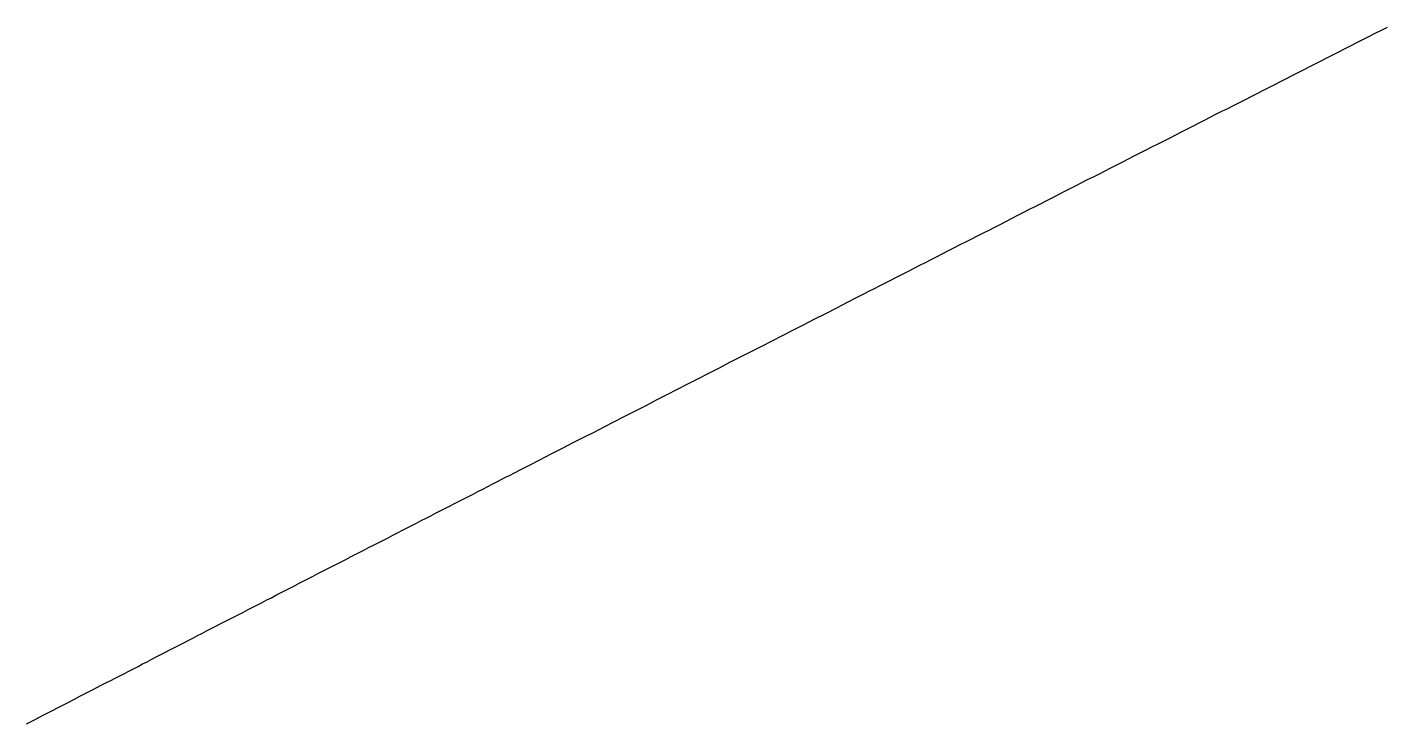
# Model space of a CAD drawing. Header units: millimetres. Extents: x 0 to 2438, y 0 to 1219.
# Drawn here: x 926.0671 to 926.1572, y 180.9928 to 181.0391 of the extents above; entities that cross this region are included whole.
import ezdxf

# ---------------------------------------------------------------- set-up
doc = ezdxf.new("R2010")
doc.units = ezdxf.units.MM
doc.layers.add('TEST_CUT_FIRST', color=1, linetype='Continuous')

msp = doc.modelspace()

# ---------------------------------------------------------------- linework, layer by layer
at = {"layer": 'TEST_CUT_FIRST'}
msp.add_lwpolyline([(926.067004, 180.992844), (926.067534, 180.993114), (926.068084, 180.993394), (926.068644, 180.993684), (926.069214, 180.993974), (926.069734, 180.994244), (926.070194, 180.994484), (926.070564, 180.994674), (926.070874, 180.994834), (926.071134, 180.994974), (926.071404, 180.995104), (926.071684, 180.995254), (926.071984, 180.995404), (926.072294, 180.995564), (926.072614, 180.995734), (926.072914, 180.995884), (926.073214, 180.996044), (926.073524, 180.996194), (926.073814, 180.996354), (926.074124, 180.996504), (926.074424, 180.996664), (926.074724, 180.996824), (926.075034, 180.996974), (926.075334, 180.997134), (926.075634, 180.997294), (926.075944, 180.997444), (926.076244, 180.997604), (926.076544, 180.997764), (926.076854, 180.997914), (926.077154, 180.998074), (926.077464, 180.998224), (926.077764, 180.998384), (926.078074, 180.998544), (926.078374, 180.998704), (926.078674, 180.998854), (926.078984, 180.999014), (926.079284, 180.999174), (926.079594, 180.999324), (926.079894, 180.999484), (926.080204, 180.999644), (926.080514, 180.999804), (926.080824, 180.999954), (926.081134, 181.000114), (926.081434, 181.000274), (926.081744, 181.000434), (926.082054, 181.000594), (926.082364, 181.000754), (926.082674, 181.000914), (926.082984, 181.001074), (926.083294, 181.001224), (926.083594, 181.001384), (926.083904, 181.001544), (926.084214, 181.001704), (926.084524, 181.001864), (926.084834, 181.002024), (926.085144, 181.002184), (926.085454, 181.002344), (926.085764, 181.002504), (926.086074, 181.002664), (926.086384, 181.002824), (926.086694, 181.002984), (926.087004, 181.003134), (926.087314, 181.003294), (926.087624, 181.003454), (926.087934, 181.003614), (926.088244, 181.003774), (926.088554, 181.003934), (926.088864, 181.004094), (926.089174, 181.004254), (926.089484, 181.004414), (926.089794, 181.004574), (926.090114, 181.004734), (926.090424, 181.004894), (926.090734, 181.005054), (926.091054, 181.005214), (926.091364, 181.005384), (926.091674, 181.005544), (926.091994, 181.005704), (926.092304, 181.005864), (926.092624, 181.006024), (926.092934, 181.006184), (926.093244, 181.006344), (926.093564, 181.006504), (926.093874, 181.006664), (926.094194, 181.006834), (926.094504, 181.006994), (926.094814, 181.007154), (926.095134, 181.007314), (926.095454, 181.007474), (926.095764, 181.007634), (926.096074, 181.007804), (926.096384, 181.007954), (926.096704, 181.008114), (926.097014, 181.008284), (926.097334, 181.008444), (926.097674, 181.008614), (926.098004, 181.008784), (926.098314, 181.008944), (926.098604, 181.009094), (926.098854, 181.009224), (926.099114, 181.009354), (926.099434, 181.009524), (926.099864, 181.009744), (926.100434, 181.010034), (926.101124, 181.010394), (926.101874, 181.010774), (926.102634, 181.011164), (926.103354, 181.011534), (926.104054, 181.011884), (926.104734, 181.012234), (926.105404, 181.012584), (926.106094, 181.012934), (926.106784, 181.013294), (926.107484, 181.013644), (926.108184, 181.014004), (926.108884, 181.014364), (926.109584, 181.014724), (926.110284, 181.015074), (926.110974, 181.015434), (926.111674, 181.015794), (926.112364, 181.016144), (926.113064, 181.016504), (926.113764, 181.016864), (926.114474, 181.017224), (926.115174, 181.017584), (926.115874, 181.017944), (926.116564, 181.018294), (926.117254, 181.018644), (926.117934, 181.018994), (926.118644, 181.019354), (926.119364, 181.019724), (926.120124, 181.020114), (926.120874, 181.020494), (926.121564, 181.020854), (926.122174, 181.021164), (926.122654, 181.021404), (926.123034, 181.021604), (926.123374, 181.021774), (926.123704, 181.021944), (926.124054, 181.022124), (926.124444, 181.022314), (926.124834, 181.022524), (926.125234, 181.022724), (926.125624, 181.022924), (926.126004, 181.023114), (926.126384, 181.023314), (926.126764, 181.023504), (926.127144, 181.023704), (926.127534, 181.023894), (926.127914, 181.024094), (926.128294, 181.024284), (926.128684, 181.024484), (926.129064, 181.024684), (926.129444, 181.024874), (926.129834, 181.025074), (926.130214, 181.025264), (926.130604, 181.025464), (926.130984, 181.025654), (926.131364, 181.025854), (926.131754, 181.026054), (926.132134, 181.026244), (926.132524, 181.026444), (926.132904, 181.026634), (926.133284, 181.026834), (926.133674, 181.027034), (926.134054, 181.027224), (926.134444, 181.027424), (926.134824, 181.027614), (926.135214, 181.027814), (926.135604, 181.028014), (926.135984, 181.028214), (926.136374, 181.028404), (926.136764, 181.028604), (926.137144, 181.028804), (926.137534, 181.029004), (926.137924, 181.029194), (926.138314, 181.029394), (926.138694, 181.029594), (926.139084, 181.029784), (926.139474, 181.029984), (926.139864, 181.030184), (926.140244, 181.030384), (926.140634, 181.030574), (926.141024, 181.030774), (926.141414, 181.030974), (926.141794, 181.031174), (926.142184, 181.031364), (926.142574, 181.031564), (926.142964, 181.031764), (926.143344, 181.031964), (926.143734, 181.032154), (926.144124, 181.032354), (926.144514, 181.032554), (926.144904, 181.032754), (926.145294, 181.032944), (926.145674, 181.033144), (926.146064, 181.033344), (926.146454, 181.033544), (926.146844, 181.033734), (926.147234, 181.033934), (926.147624, 181.034134), (926.148014, 181.034334), (926.148404, 181.034534), (926.148794, 181.034734), (926.149184, 181.034934), (926.149574, 181.035124), (926.149964, 181.035324), (926.150354, 181.035524), (926.150744, 181.035724), (926.151134, 181.035924), (926.151524, 181.036124), (926.151914, 181.036324), (926.152304, 181.036514), (926.152704, 181.036714), (926.153094, 181.036914), (926.153484, 181.037114), (926.153874, 181.037314), (926.154264, 181.037514), (926.154654, 181.037714), (926.155044, 181.037904), (926.155424, 181.038104), (926.155814, 181.038304), (926.156224, 181.038504), (926.156644, 181.038724), (926.157064, 181.038934), (926.157454, 181.039134)], dxfattribs=at)

doc.saveas('drawing.dxf')
